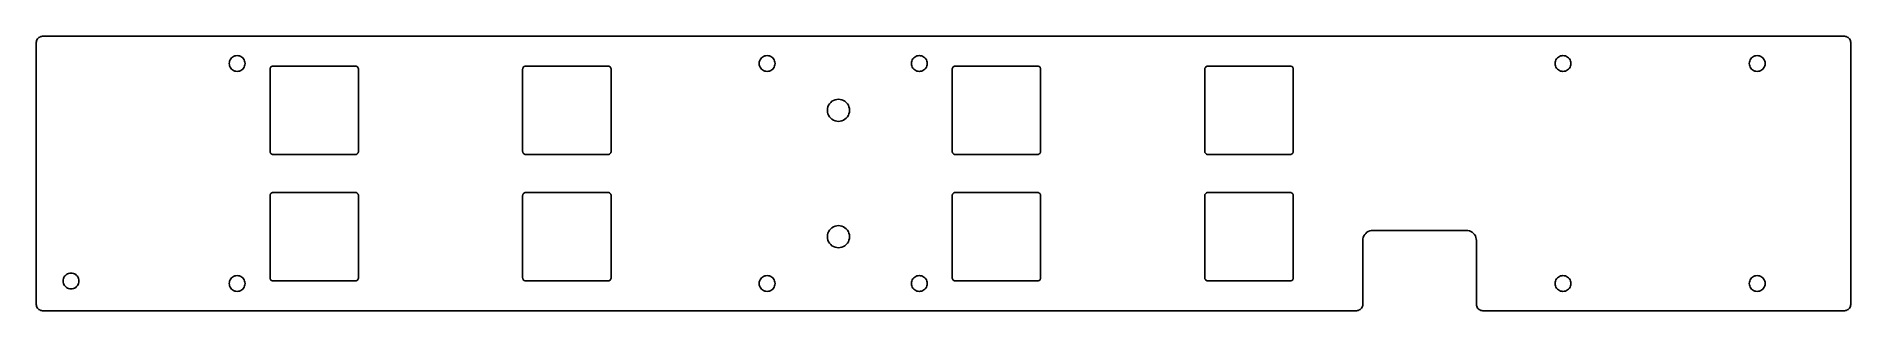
# Model space of a CAD drawing. Header units: metres. Extents: x 0 to 287, y 1 to 44.
import ezdxf

# ---------------------------------------------------------------- set-up
doc = ezdxf.new("R2010")
doc.units = ezdxf.units.M

msp = doc.modelspace()

# ---------------------------------------------------------------- linework, layer by layer
for p, q in [((0.01231, 43.3564), (0, 43.2)), ((0, 43.2), (0, 1.79999)), ((0.04895, 43.509), (0.01231, 43.3564)), ((0.10899, 43.654), (0.04895, 43.509)), ((0.19098, 43.7878), (0.10899, 43.654)), ((0.29289, 43.9071), (0.19098, 43.7878)), ((0.41222, 44.009), (0.29289, 43.9071)), ((0.546, 44.091), (0.41222, 44.009)), ((0.69098, 44.151), (0.546, 44.091)), ((0.84357, 44.1877), (0.69098, 44.151)), ((1, 44.2), (0.84357, 44.1877)), ((286.25, 44.2), (1, 44.2)), ((286.406, 44.1877), (286.25, 44.2)), ((286.559, 44.151), (286.406, 44.1877)), ((286.704, 44.091), (286.559, 44.151)), ((286.838, 44.009), (286.704, 44.091)), ((286.957, 43.9071), (286.838, 44.009)), ((287.059, 43.7878), (286.957, 43.9071)), ((287.141, 43.654), (287.059, 43.7878)), ((287.201, 43.509), (287.141, 43.654)), ((287.238, 43.3564), (287.201, 43.509)), ((287.25, 43.2), (287.238, 43.3564)), ((287.25, 1.79999), (287.25, 43.2)), ((30.5654, 40.0955), (30.6112, 40.2863)), ((30.6112, 40.2863), (30.6862, 40.4675)), ((30.6862, 40.4675), (30.7887, 40.6347)), ((30.7887, 40.6347), (30.9161, 40.7839)), ((30.9161, 40.7839), (31.0653, 40.9113)), ((31.0653, 40.9113), (31.2325, 41.0137)), ((31.2325, 41.0137), (31.4137, 41.0888)), ((31.4137, 41.0888), (31.6044, 41.1346)), ((31.6044, 41.1346), (31.8, 41.15)), ((31.8, 41.15), (31.9955, 41.1346)), ((31.9955, 41.1346), (32.1863, 41.0888)), ((32.1863, 41.0888), (32.3675, 41.0137)), ((32.3675, 41.0137), (32.5347, 40.9113)), ((32.5347, 40.9113), (32.6839, 40.7839)), ((32.6839, 40.7839), (32.8113, 40.6347)), ((32.8113, 40.6347), (32.9138, 40.4675)), ((32.9138, 40.4675), (32.9888, 40.2863)), ((32.9888, 40.2863), (33.0346, 40.0955)), ((114.465, 40.0955), (114.511, 40.2863)), ((114.511, 40.2863), (114.586, 40.4675)), ((114.586, 40.4675), (114.689, 40.6347)), ((114.689, 40.6347), (114.816, 40.7839)), ((114.816, 40.7839), (114.965, 40.9113)), ((114.965, 40.9113), (115.133, 41.0137)), ((115.133, 41.0137), (115.314, 41.0888)), ((115.314, 41.0888), (115.504, 41.1346)), ((115.504, 41.1346), (115.7, 41.15)), ((115.7, 41.15), (115.896, 41.1346)), ((115.896, 41.1346), (116.086, 41.0888)), ((116.086, 41.0888), (116.267, 41.0137)), ((116.267, 41.0137), (116.435, 40.9113)), ((116.435, 40.9113), (116.584, 40.7839)), ((116.584, 40.7839), (116.711, 40.6347)), ((116.711, 40.6347), (116.814, 40.4675)), ((116.814, 40.4675), (116.889, 40.2863)), ((116.889, 40.2863), (116.935, 40.0955)), ((138.565, 40.0955), (138.611, 40.2863)), ((138.611, 40.2863), (138.686, 40.4675)), ((138.686, 40.4675), (138.789, 40.6347)), ((138.789, 40.6347), (138.916, 40.7839)), ((138.916, 40.7839), (139.065, 40.9113)), ((139.065, 40.9113), (139.232, 41.0137)), ((139.232, 41.0137), (139.414, 41.0888)), ((139.414, 41.0888), (139.604, 41.1346)), ((139.604, 41.1346), (139.8, 41.15)), ((139.8, 41.15), (139.996, 41.1346)), ((139.996, 41.1346), (140.186, 41.0888)), ((140.186, 41.0888), (140.367, 41.0137)), ((140.367, 41.0137), (140.535, 40.9113)), ((140.535, 40.9113), (140.684, 40.7839)), ((140.684, 40.7839), (140.811, 40.6347)), ((140.811, 40.6347), (140.914, 40.4675)), ((140.914, 40.4675), (140.989, 40.2863)), ((140.989, 40.2863), (141.035, 40.0955)), ((240.465, 40.0955), (240.511, 40.2863)), ((240.511, 40.2863), (240.586, 40.4675)), ((240.586, 40.4675), (240.689, 40.6347)), ((240.689, 40.6347), (240.816, 40.7839)), ((240.816, 40.7839), (240.965, 40.9113)), ((240.965, 40.9113), (241.133, 41.0137)), ((241.133, 41.0137), (241.314, 41.0888)), ((241.314, 41.0888), (241.504, 41.1346)), ((241.504, 41.1346), (241.7, 41.15)), ((241.7, 41.15), (241.896, 41.1346)), ((241.896, 41.1346), (242.086, 41.0888)), ((242.086, 41.0888), (242.267, 41.0137)), ((242.267, 41.0137), (242.435, 40.9113)), ((242.435, 40.9113), (242.584, 40.7839)), ((242.584, 40.7839), (242.711, 40.6347)), ((242.711, 40.6347), (242.814, 40.4675)), ((242.814, 40.4675), (242.889, 40.2863)), ((242.889, 40.2863), (242.935, 40.0955)), ((271.215, 40.0955), (271.261, 40.2863)), ((271.261, 40.2863), (271.336, 40.4675)), ((271.336, 40.4675), (271.439, 40.6347)), ((271.439, 40.6347), (271.566, 40.7839)), ((271.566, 40.7839), (271.715, 40.9113)), ((271.715, 40.9113), (271.883, 41.0137)), ((271.883, 41.0137), (272.064, 41.0888)), ((272.064, 41.0888), (272.254, 41.1346)), ((272.254, 41.1346), (272.45, 41.15)), ((272.45, 41.15), (272.646, 41.1346)), ((272.646, 41.1346), (272.836, 41.0888)), ((272.836, 41.0888), (273.017, 41.0137)), ((273.017, 41.0137), (273.185, 40.9113)), ((273.185, 40.9113), (273.334, 40.7839)), ((273.334, 40.7839), (273.461, 40.6347)), ((273.461, 40.6347), (273.564, 40.4675)), ((273.564, 40.4675), (273.639, 40.2863)), ((273.639, 40.2863), (273.685, 40.0955)), ((30.55, 39.9), (30.5654, 40.0955)), ((30.5654, 39.7045), (30.55, 39.9)), ((30.6112, 39.5137), (30.5654, 39.7045)), ((30.6862, 39.3325), (30.6112, 39.5137)), ((30.7887, 39.1653), (30.6862, 39.3325)), ((30.9161, 39.0161), (30.7887, 39.1653)), ((31.0653, 38.8887), (30.9161, 39.0161)), ((31.2325, 38.7862), (31.0653, 38.8887)), ((31.4137, 38.7112), (31.2325, 38.7862)), ((31.6044, 38.6654), (31.4137, 38.7112)), ((31.8, 38.65), (31.6044, 38.6654)), ((31.9955, 38.6654), (31.8, 38.65)), ((32.1863, 38.7112), (31.9955, 38.6654)), ((32.3675, 38.7862), (32.1863, 38.7112)), ((32.5347, 38.8887), (32.3675, 38.7862)), ((32.6839, 39.0161), (32.5347, 38.8887)), ((32.8113, 39.1653), (32.6839, 39.0161)), ((32.9138, 39.3325), (32.8113, 39.1653)), ((32.9888, 39.5137), (32.9138, 39.3325)), ((33.0346, 39.7045), (32.9888, 39.5137)), ((33.0346, 40.0955), (33.05, 39.9)), ((33.05, 39.9), (33.0346, 39.7045)), ((37, 39), (37.0061, 39.0782)), ((37, 26), (37, 39)), ((37.0061, 39.0782), (37.0245, 39.1545)), ((37.0245, 39.1545), (37.0545, 39.227)), ((37.0545, 39.227), (37.0955, 39.2939)), ((37.0955, 39.2939), (37.1465, 39.3535)), ((37.1465, 39.3535), (37.2061, 39.4045)), ((37.2061, 39.4045), (37.273, 39.4455)), ((37.273, 39.4455), (37.3455, 39.4755)), ((37.3455, 39.4755), (37.4218, 39.4939)), ((37.4218, 39.4939), (37.5, 39.5)), ((37.5, 39.5), (50.5, 39.5)), ((50.5, 39.5), (50.5782, 39.4939)), ((50.5782, 39.4939), (50.6545, 39.4755)), ((50.6545, 39.4755), (50.727, 39.4455)), ((50.727, 39.4455), (50.7939, 39.4045)), ((50.7939, 39.4045), (50.8535, 39.3535)), ((50.8535, 39.3535), (50.9045, 39.2939)), ((50.9045, 39.2939), (50.9455, 39.227)), ((50.9455, 39.227), (50.9755, 39.1545)), ((50.9755, 39.1545), (50.9939, 39.0782)), ((50.9939, 39.0782), (51, 39)), ((51, 39), (51, 26)), ((77, 39), (77.0061, 39.0782)), ((77, 26), (77, 39)), ((77.0061, 39.0782), (77.0245, 39.1545)), ((77.0245, 39.1545), (77.0545, 39.227)), ((77.0545, 39.227), (77.0955, 39.2939)), ((77.0955, 39.2939), (77.1465, 39.3535)), ((77.1465, 39.3535), (77.2061, 39.4045)), ((77.2061, 39.4045), (77.273, 39.4455)), ((77.273, 39.4455), (77.3455, 39.4755)), ((77.3455, 39.4755), (77.4218, 39.4939)), ((77.4218, 39.4939), (77.5, 39.5)), ((77.5, 39.5), (90.5, 39.5)), ((90.5, 39.5), (90.5782, 39.4939)), ((90.5782, 39.4939), (90.6545, 39.4755)), ((90.6545, 39.4755), (90.727, 39.4455)), ((90.727, 39.4455), (90.7939, 39.4045)), ((90.7939, 39.4045), (90.8535, 39.3535)), ((90.8535, 39.3535), (90.9045, 39.2939)), ((90.9045, 39.2939), (90.9455, 39.227)), ((90.9455, 39.227), (90.9755, 39.1545)), ((90.9755, 39.1545), (90.9939, 39.0782)), ((90.9939, 39.0782), (91, 39)), ((91, 39), (91, 26)), ((114.45, 39.9), (114.465, 40.0955)), ((114.465, 39.7045), (114.45, 39.9)), ((114.511, 39.5137), (114.465, 39.7045)), ((114.586, 39.3325), (114.511, 39.5137)), ((114.689, 39.1653), (114.586, 39.3325)), ((114.816, 39.0161), (114.689, 39.1653)), ((114.965, 38.8887), (114.816, 39.0161)), ((115.133, 38.7862), (114.965, 38.8887)), ((115.314, 38.7112), (115.133, 38.7862)), ((115.504, 38.6654), (115.314, 38.7112)), ((115.7, 38.65), (115.504, 38.6654)), ((115.896, 38.6654), (115.7, 38.65)), ((116.086, 38.7112), (115.896, 38.6654)), ((116.267, 38.7862), (116.086, 38.7112)), ((116.435, 38.8887), (116.267, 38.7862)), ((116.584, 39.0161), (116.435, 38.8887)), ((116.711, 39.1653), (116.584, 39.0161)), ((116.814, 39.3325), (116.711, 39.1653)), ((116.889, 39.5137), (116.814, 39.3325)), ((116.935, 39.7045), (116.889, 39.5137)), ((116.935, 40.0955), (116.95, 39.9)), ((116.95, 39.9), (116.935, 39.7045)), ((138.55, 39.9), (138.565, 40.0955)), ((138.565, 39.7045), (138.55, 39.9)), ((138.611, 39.5137), (138.565, 39.7045)), ((138.686, 39.3325), (138.611, 39.5137)), ((138.789, 39.1653), (138.686, 39.3325)), ((138.916, 39.0161), (138.789, 39.1653)), ((139.065, 38.8887), (138.916, 39.0161)), ((139.232, 38.7862), (139.065, 38.8887)), ((139.414, 38.7112), (139.232, 38.7862)), ((139.604, 38.6654), (139.414, 38.7112)), ((139.8, 38.65), (139.604, 38.6654)), ((139.996, 38.6654), (139.8, 38.65)), ((140.186, 38.7112), (139.996, 38.6654)), ((140.367, 38.7862), (140.186, 38.7112)), ((140.535, 38.8887), (140.367, 38.7862)), ((140.684, 39.0161), (140.535, 38.8887)), ((140.811, 39.1653), (140.684, 39.0161)), ((140.914, 39.3325), (140.811, 39.1653)), ((140.989, 39.5137), (140.914, 39.3325)), ((141.035, 39.7045), (140.989, 39.5137)), ((141.035, 40.0955), (141.05, 39.9)), ((141.05, 39.9), (141.035, 39.7045)), ((145, 39), (145.006, 39.0782)), ((145, 26), (145, 39)), ((145.006, 39.0782), (145.024, 39.1545)), ((145.024, 39.1545), (145.054, 39.227)), ((145.054, 39.227), (145.095, 39.2939)), ((145.095, 39.2939), (145.146, 39.3535)), ((145.146, 39.3535), (145.206, 39.4045)), ((145.206, 39.4045), (145.273, 39.4455)), ((145.273, 39.4455), (145.345, 39.4755)), ((145.345, 39.4755), (145.422, 39.4939)), ((145.422, 39.4939), (145.5, 39.5)), ((145.5, 39.5), (158.5, 39.5)), ((158.5, 39.5), (158.578, 39.4939)), ((158.578, 39.4939), (158.655, 39.4755)), ((158.655, 39.4755), (158.727, 39.4455)), ((158.727, 39.4455), (158.794, 39.4045)), ((158.794, 39.4045), (158.854, 39.3535)), ((158.854, 39.3535), (158.905, 39.2939)), ((158.905, 39.2939), (158.946, 39.227)), ((158.946, 39.227), (158.976, 39.1545)), ((158.976, 39.1545), (158.994, 39.0782)), ((158.994, 39.0782), (159, 39)), ((159, 39), (159, 26)), ((185, 39), (185.006, 39.0782)), ((185, 26), (185, 39)), ((185.006, 39.0782), (185.024, 39.1545)), ((185.024, 39.1545), (185.054, 39.227)), ((185.054, 39.227), (185.095, 39.2939)), ((185.095, 39.2939), (185.146, 39.3535)), ((185.146, 39.3535), (185.206, 39.4045)), ((185.206, 39.4045), (185.273, 39.4455)), ((185.273, 39.4455), (185.345, 39.4755)), ((185.345, 39.4755), (185.422, 39.4939)), ((185.422, 39.4939), (185.5, 39.5)), ((185.5, 39.5), (198.5, 39.5)), ((198.5, 39.5), (198.578, 39.4939)), ((198.578, 39.4939), (198.655, 39.4755)), ((198.655, 39.4755), (198.727, 39.4455)), ((198.727, 39.4455), (198.794, 39.4045)), ((198.794, 39.4045), (198.854, 39.3535)), ((198.854, 39.3535), (198.905, 39.2939)), ((198.905, 39.2939), (198.946, 39.227)), ((198.946, 39.227), (198.976, 39.1545)), ((198.976, 39.1545), (198.994, 39.0782)), ((198.994, 39.0782), (199, 39)), ((199, 39), (199, 26)), ((240.45, 39.9), (240.465, 40.0955)), ((240.465, 39.7045), (240.45, 39.9)), ((240.511, 39.5137), (240.465, 39.7045)), ((240.586, 39.3325), (240.511, 39.5137)), ((240.689, 39.1653), (240.586, 39.3325)), ((240.816, 39.0161), (240.689, 39.1653)), ((240.965, 38.8887), (240.816, 39.0161)), ((241.133, 38.7862), (240.965, 38.8887)), ((241.314, 38.7112), (241.133, 38.7862)), ((241.504, 38.6654), (241.314, 38.7112)), ((241.7, 38.65), (241.504, 38.6654)), ((241.896, 38.6654), (241.7, 38.65)), ((242.086, 38.7112), (241.896, 38.6654)), ((242.267, 38.7862), (242.086, 38.7112)), ((242.435, 38.8887), (242.267, 38.7862)), ((242.584, 39.0161), (242.435, 38.8887)), ((242.711, 39.1653), (242.584, 39.0161)), ((242.814, 39.3325), (242.711, 39.1653)), ((242.889, 39.5137), (242.814, 39.3325)), ((242.935, 39.7045), (242.889, 39.5137)), ((242.935, 40.0955), (242.95, 39.9)), ((242.95, 39.9), (242.935, 39.7045)), ((271.2, 39.9), (271.215, 40.0955)), ((271.215, 39.7045), (271.2, 39.9)), ((271.261, 39.5137), (271.215, 39.7045)), ((271.336, 39.3325), (271.261, 39.5137)), ((271.439, 39.1653), (271.336, 39.3325)), ((271.566, 39.0161), (271.439, 39.1653)), ((271.715, 38.8887), (271.566, 39.0161)), ((271.883, 38.7862), (271.715, 38.8887)), ((272.064, 38.7112), (271.883, 38.7862)), ((272.254, 38.6654), (272.064, 38.7112)), ((272.45, 38.65), (272.254, 38.6654)), ((272.646, 38.6654), (272.45, 38.65)), ((272.836, 38.7112), (272.646, 38.6654)), ((273.017, 38.7862), (272.836, 38.7112)), ((273.185, 38.8887), (273.017, 38.7862)), ((273.334, 39.0161), (273.185, 38.8887)), ((273.461, 39.1653), (273.334, 39.0161)), ((273.564, 39.3325), (273.461, 39.1653)), ((273.639, 39.5137), (273.564, 39.3325)), ((273.685, 39.7045), (273.639, 39.5137)), ((273.685, 40.0955), (273.7, 39.9)), ((273.7, 39.9), (273.685, 39.7045)), ((125.25, 32.5), (125.272, 32.7738)), ((125.272, 32.2262), (125.25, 32.5)), ((125.272, 32.7738), (125.336, 33.0408)), ((125.336, 31.9592), (125.272, 32.2262)), ((125.336, 33.0408), (125.441, 33.2945)), ((125.441, 31.7055), (125.336, 31.9592)), ((125.441, 33.2945), (125.584, 33.5286)), ((125.584, 31.4714), (125.441, 31.7055)), ((125.584, 33.5286), (125.763, 33.7374)), ((125.763, 33.7374), (125.971, 33.9158)), ((125.971, 33.9158), (126.206, 34.0592)), ((126.206, 34.0592), (126.459, 34.1643)), ((126.459, 34.1643), (126.726, 34.2285)), ((126.726, 34.2285), (127, 34.25)), ((127, 34.25), (127.274, 34.2285)), ((127.274, 34.2285), (127.541, 34.1643)), ((127.541, 34.1643), (127.794, 34.0592)), ((127.794, 34.0592), (128.029, 33.9158)), ((128.029, 33.9158), (128.237, 33.7374)), ((128.237, 33.7374), (128.416, 33.5286)), ((128.416, 33.5286), (128.559, 33.2945)), ((128.559, 31.7055), (128.416, 31.4714)), ((128.559, 33.2945), (128.664, 33.0408)), ((128.664, 31.9592), (128.559, 31.7055)), ((128.664, 33.0408), (128.728, 32.7738)), ((128.728, 32.2262), (128.664, 31.9592)), ((128.728, 32.7738), (128.75, 32.5)), ((128.75, 32.5), (128.728, 32.2262)), ((125.763, 31.2626), (125.584, 31.4714)), ((125.971, 31.0842), (125.763, 31.2626)), ((126.206, 30.9407), (125.971, 31.0842)), ((126.459, 30.8356), (126.206, 30.9407)), ((126.726, 30.7715), (126.459, 30.8356)), ((127, 30.75), (126.726, 30.7715)), ((127.274, 30.7715), (127, 30.75)), ((127.541, 30.8356), (127.274, 30.7715)), ((127.794, 30.9407), (127.541, 30.8356)), ((128.029, 31.0842), (127.794, 30.9407)), ((128.237, 31.2626), (128.029, 31.0842)), ((128.416, 31.4714), (128.237, 31.2626)), ((37.0061, 25.9218), (37, 26)), ((37.0245, 25.8455), (37.0061, 25.9218)), ((50.9939, 25.9218), (50.9755, 25.8455)), ((51, 26), (50.9939, 25.9218)), ((77.0061, 25.9218), (77, 26)), ((77.0245, 25.8455), (77.0061, 25.9218)), ((90.9939, 25.9218), (90.9755, 25.8455)), ((91, 26), (90.9939, 25.9218)), ((145.006, 25.9218), (145, 26)), ((145.024, 25.8455), (145.006, 25.9218)), ((158.994, 25.9218), (158.976, 25.8455)), ((159, 26), (158.994, 25.9218)), ((185.006, 25.9218), (185, 26)), ((185.024, 25.8455), (185.006, 25.9218)), ((198.994, 25.9218), (198.976, 25.8455)), ((199, 26), (198.994, 25.9218)), ((37.0545, 25.773), (37.0245, 25.8455)), ((37.0955, 25.7061), (37.0545, 25.773)), ((37.1465, 25.6465), (37.0955, 25.7061)), ((37.2061, 25.5955), (37.1465, 25.6465)), ((37.273, 25.5545), (37.2061, 25.5955)), ((37.3455, 25.5245), (37.273, 25.5545)), ((37.4218, 25.5061), (37.3455, 25.5245)), ((37.5, 25.5), (37.4218, 25.5061)), ((50.5, 25.5), (37.5, 25.5)), ((50.5782, 25.5061), (50.5, 25.5)), ((50.6545, 25.5245), (50.5782, 25.5061)), ((50.727, 25.5545), (50.6545, 25.5245)), ((50.7939, 25.5955), (50.727, 25.5545)), ((50.8535, 25.6465), (50.7939, 25.5955)), ((50.9045, 25.7061), (50.8535, 25.6465)), ((50.9455, 25.773), (50.9045, 25.7061)), ((50.9755, 25.8455), (50.9455, 25.773)), ((77.0545, 25.773), (77.0245, 25.8455)), ((77.0955, 25.7061), (77.0545, 25.773)), ((77.1465, 25.6465), (77.0955, 25.7061)), ((77.2061, 25.5955), (77.1465, 25.6465)), ((77.273, 25.5545), (77.2061, 25.5955)), ((77.3455, 25.5245), (77.273, 25.5545)), ((77.4218, 25.5061), (77.3455, 25.5245)), ((77.5, 25.5), (77.4218, 25.5061)), ((90.5, 25.5), (77.5, 25.5)), ((90.5782, 25.5061), (90.5, 25.5)), ((90.6545, 25.5245), (90.5782, 25.5061)), ((90.727, 25.5545), (90.6545, 25.5245)), ((90.7939, 25.5955), (90.727, 25.5545)), ((90.8535, 25.6465), (90.7939, 25.5955)), ((90.9045, 25.7061), (90.8535, 25.6465)), ((90.9455, 25.773), (90.9045, 25.7061)), ((90.9755, 25.8455), (90.9455, 25.773)), ((145.054, 25.773), (145.024, 25.8455)), ((145.095, 25.7061), (145.054, 25.773)), ((145.146, 25.6465), (145.095, 25.7061)), ((145.206, 25.5955), (145.146, 25.6465)), ((145.273, 25.5545), (145.206, 25.5955)), ((145.345, 25.5245), (145.273, 25.5545)), ((145.422, 25.5061), (145.345, 25.5245)), ((145.5, 25.5), (145.422, 25.5061)), ((158.5, 25.5), (145.5, 25.5)), ((158.578, 25.5061), (158.5, 25.5)), ((158.655, 25.5245), (158.578, 25.5061)), ((158.727, 25.5545), (158.655, 25.5245)), ((158.794, 25.5955), (158.727, 25.5545)), ((158.854, 25.6465), (158.794, 25.5955)), ((158.905, 25.7061), (158.854, 25.6465)), ((158.946, 25.773), (158.905, 25.7061)), ((158.976, 25.8455), (158.946, 25.773)), ((185.054, 25.773), (185.024, 25.8455)), ((185.095, 25.7061), (185.054, 25.773)), ((185.146, 25.6465), (185.095, 25.7061)), ((185.206, 25.5955), (185.146, 25.6465)), ((185.273, 25.5545), (185.206, 25.5955)), ((185.345, 25.5245), (185.273, 25.5545)), ((185.422, 25.5061), (185.345, 25.5245)), ((185.5, 25.5), (185.422, 25.5061)), ((198.5, 25.5), (185.5, 25.5)), ((198.578, 25.5061), (198.5, 25.5)), ((198.655, 25.5245), (198.578, 25.5061)), ((198.727, 25.5545), (198.655, 25.5245)), ((198.794, 25.5955), (198.727, 25.5545)), ((198.854, 25.6465), (198.794, 25.5955)), ((198.905, 25.7061), (198.854, 25.6465)), ((198.946, 25.773), (198.905, 25.7061)), ((198.976, 25.8455), (198.946, 25.773)), ((37, 19), (37.0061, 19.0782)), ((37, 6), (37, 19)), ((37.0061, 19.0782), (37.0245, 19.1545)), ((37.0245, 19.1545), (37.0545, 19.227)), ((37.0545, 19.227), (37.0955, 19.2939)), ((37.0955, 19.2939), (37.1465, 19.3535)), ((37.1465, 19.3535), (37.2061, 19.4045)), ((37.2061, 19.4045), (37.273, 19.4455)), ((37.273, 19.4455), (37.3455, 19.4755)), ((37.3455, 19.4755), (37.4218, 19.4939)), ((37.4218, 19.4939), (37.5, 19.5)), ((37.5, 19.5), (50.5, 19.5)), ((50.5, 19.5), (50.5782, 19.4939)), ((50.5782, 19.4939), (50.6545, 19.4755)), ((50.6545, 19.4755), (50.727, 19.4455)), ((50.727, 19.4455), (50.7939, 19.4045)), ((50.7939, 19.4045), (50.8535, 19.3535)), ((50.8535, 19.3535), (50.9045, 19.2939)), ((50.9045, 19.2939), (50.9455, 19.227)), ((50.9455, 19.227), (50.9755, 19.1545)), ((50.9755, 19.1545), (50.9939, 19.0782)), ((50.9939, 19.0782), (51, 19)), ((51, 19), (51, 6)), ((77, 19), (77.0061, 19.0782)), ((77, 6), (77, 19)), ((77.0061, 19.0782), (77.0245, 19.1545)), ((77.0245, 19.1545), (77.0545, 19.227)), ((77.0545, 19.227), (77.0955, 19.2939)), ((77.0955, 19.2939), (77.1465, 19.3535)), ((77.1465, 19.3535), (77.2061, 19.4045)), ((77.2061, 19.4045), (77.273, 19.4455)), ((77.273, 19.4455), (77.3455, 19.4755)), ((77.3455, 19.4755), (77.4218, 19.4939)), ((77.4218, 19.4939), (77.5, 19.5)), ((77.5, 19.5), (90.5, 19.5)), ((90.5, 19.5), (90.5782, 19.4939)), ((90.5782, 19.4939), (90.6545, 19.4755)), ((90.6545, 19.4755), (90.727, 19.4455)), ((90.727, 19.4455), (90.7939, 19.4045)), ((90.7939, 19.4045), (90.8535, 19.3535)), ((90.8535, 19.3535), (90.9045, 19.2939)), ((90.9045, 19.2939), (90.9455, 19.227)), ((90.9455, 19.227), (90.9755, 19.1545)), ((90.9755, 19.1545), (90.9939, 19.0782)), ((90.9939, 19.0782), (91, 19)), ((91, 19), (91, 6)), ((145, 19), (145.006, 19.0782)), ((145, 6), (145, 19)), ((145.006, 19.0782), (145.024, 19.1545)), ((145.024, 19.1545), (145.054, 19.227)), ((145.054, 19.227), (145.095, 19.2939)), ((145.095, 19.2939), (145.146, 19.3535)), ((145.146, 19.3535), (145.206, 19.4045)), ((145.206, 19.4045), (145.273, 19.4455)), ((145.273, 19.4455), (145.345, 19.4755)), ((145.345, 19.4755), (145.422, 19.4939)), ((145.422, 19.4939), (145.5, 19.5)), ((145.5, 19.5), (158.5, 19.5)), ((158.5, 19.5), (158.578, 19.4939)), ((158.578, 19.4939), (158.655, 19.4755)), ((158.655, 19.4755), (158.727, 19.4455)), ((158.727, 19.4455), (158.794, 19.4045)), ((158.794, 19.4045), (158.854, 19.3535)), ((158.854, 19.3535), (158.905, 19.2939)), ((158.905, 19.2939), (158.946, 19.227)), ((158.946, 19.227), (158.976, 19.1545)), ((158.976, 19.1545), (158.994, 19.0782)), ((158.994, 19.0782), (159, 19)), ((159, 19), (159, 6)), ((185, 19), (185.006, 19.0782)), ((185, 6), (185, 19)), ((185.006, 19.0782), (185.024, 19.1545)), ((185.024, 19.1545), (185.054, 19.227)), ((185.054, 19.227), (185.095, 19.2939)), ((185.095, 19.2939), (185.146, 19.3535)), ((185.146, 19.3535), (185.206, 19.4045)), ((185.206, 19.4045), (185.273, 19.4455)), ((185.273, 19.4455), (185.345, 19.4755)), ((185.345, 19.4755), (185.422, 19.4939)), ((185.422, 19.4939), (185.5, 19.5)), ((185.5, 19.5), (198.5, 19.5)), ((198.5, 19.5), (198.578, 19.4939)), ((198.578, 19.4939), (198.655, 19.4755)), ((198.655, 19.4755), (198.727, 19.4455)), ((198.727, 19.4455), (198.794, 19.4045)), ((198.794, 19.4045), (198.854, 19.3535)), ((198.854, 19.3535), (198.905, 19.2939)), ((198.905, 19.2939), (198.946, 19.227)), ((198.946, 19.227), (198.976, 19.1545)), ((198.976, 19.1545), (198.994, 19.0782)), ((198.994, 19.0782), (199, 19)), ((199, 19), (199, 6)), ((125.25, 12.5), (125.272, 12.7738)), ((125.272, 12.2262), (125.25, 12.5)), ((125.272, 12.7738), (125.336, 13.0408)), ((125.336, 11.9592), (125.272, 12.2262)), ((125.336, 13.0408), (125.441, 13.2945)), ((125.441, 11.7055), (125.336, 11.9592)), ((125.441, 13.2945), (125.584, 13.5286)), ((125.584, 11.4714), (125.441, 11.7055)), ((125.584, 13.5286), (125.763, 13.7374)), ((125.763, 13.7374), (125.971, 13.9158)), ((125.971, 13.9158), (126.206, 14.0592)), ((126.206, 14.0592), (126.459, 14.1643)), ((126.459, 14.1643), (126.726, 14.2285)), ((126.726, 14.2285), (127, 14.25)), ((127, 14.25), (127.274, 14.2285)), ((127.274, 14.2285), (127.541, 14.1643)), ((127.541, 14.1643), (127.794, 14.0592)), ((127.794, 14.0592), (128.029, 13.9158)), ((128.029, 13.9158), (128.237, 13.7374)), ((128.237, 13.7374), (128.416, 13.5286)), ((128.416, 13.5286), (128.559, 13.2945)), ((128.559, 11.7055), (128.416, 11.4714)), ((128.559, 13.2945), (128.664, 13.0408)), ((128.664, 11.9592), (128.559, 11.7055)), ((128.664, 13.0408), (128.728, 12.7738)), ((128.728, 12.2262), (128.664, 11.9592)), ((128.728, 12.7738), (128.75, 12.5)), ((128.75, 12.5), (128.728, 12.2262)), ((210, 11.9), (210.02, 12.1503)), ((210, 1.79999), (210, 11.9)), ((210.02, 12.1503), (210.078, 12.3945)), ((210.078, 12.3945), (210.174, 12.6264)), ((210.174, 12.6264), (210.306, 12.8405)), ((210.306, 12.8405), (210.469, 13.0314)), ((210.469, 13.0314), (210.66, 13.1944)), ((210.66, 13.1944), (210.874, 13.3256)), ((210.874, 13.3256), (211.106, 13.4217)), ((211.106, 13.4217), (211.35, 13.4803)), ((211.35, 13.4803), (211.6, 13.5)), ((211.6, 13.5), (226.4, 13.5)), ((226.4, 13.5), (226.65, 13.4803)), ((226.65, 13.4803), (226.894, 13.4217)), ((226.894, 13.4217), (227.126, 13.3256)), ((227.126, 13.3256), (227.34, 13.1944)), ((227.34, 13.1944), (227.531, 13.0314)), ((227.531, 13.0314), (227.694, 12.8405)), ((227.694, 12.8405), (227.826, 12.6264)), ((227.826, 12.6264), (227.922, 12.3945)), ((227.922, 12.3945), (227.98, 12.1503)), ((227.98, 12.1503), (228, 11.9)), ((228, 11.9), (228, 1.79999)), ((125.763, 11.2626), (125.584, 11.4714)), ((125.971, 11.0842), (125.763, 11.2626)), ((126.206, 10.9407), (125.971, 11.0842)), ((126.459, 10.8356), (126.206, 10.9407)), ((126.726, 10.7715), (126.459, 10.8356)), ((127, 10.75), (126.726, 10.7715)), ((127.274, 10.7715), (127, 10.75)), ((127.541, 10.8356), (127.274, 10.7715)), ((127.794, 10.9407), (127.541, 10.8356)), ((128.029, 11.0842), (127.794, 10.9407)), ((128.237, 11.2626), (128.029, 11.0842)), ((128.416, 11.4714), (128.237, 11.2626)), ((4.26538, 5.69554), (4.31117, 5.88626)), ((4.31117, 5.88626), (4.38623, 6.06747)), ((4.38623, 6.06747), (4.48872, 6.23473)), ((4.48872, 6.23473), (4.6161, 6.38388)), ((4.6161, 6.38388), (4.76526, 6.51126)), ((4.76526, 6.51126), (4.93251, 6.61375)), ((4.93251, 6.61375), (5.11372, 6.68881)), ((5.11372, 6.68881), (5.30444, 6.7346)), ((5.30444, 6.7346), (5.5, 6.75)), ((5.5, 6.75), (5.69554, 6.7346)), ((5.69554, 6.7346), (5.88626, 6.68881)), ((5.88626, 6.68881), (6.06747, 6.61375)), ((6.06747, 6.61375), (6.23473, 6.51126)), ((6.23473, 6.51126), (6.38388, 6.38388)), ((6.38388, 6.38388), (6.51126, 6.23473)), ((6.51126, 6.23473), (6.61375, 6.06747)), ((6.61375, 6.06747), (6.68881, 5.88626)), ((6.68881, 5.88626), (6.7346, 5.69554)), ((30.6862, 5.66748), (30.7887, 5.83472)), ((30.7887, 5.83472), (30.9161, 5.98387)), ((30.9161, 5.98387), (31.0653, 6.11127)), ((31.0653, 6.11127), (31.2325, 6.21375)), ((31.2325, 6.21375), (31.4137, 6.28882)), ((31.4137, 6.28882), (31.6044, 6.33461)), ((31.6044, 6.33461), (31.8, 6.34999)), ((31.8, 6.34999), (31.9955, 6.33461)), ((31.9955, 6.33461), (32.1863, 6.28882)), ((32.1863, 6.28882), (32.3675, 6.21375)), ((32.3675, 6.21375), (32.5347, 6.11127)), ((32.5347, 6.11127), (32.6839, 5.98387)), ((32.6839, 5.98387), (32.8113, 5.83472)), ((32.8113, 5.83472), (32.9138, 5.66748)), ((37.0061, 5.92178), (37, 6)), ((37.0245, 5.84549), (37.0061, 5.92178)), ((37.0545, 5.77301), (37.0245, 5.84549)), ((37.0955, 5.7061), (37.0545, 5.77301)), ((50.9455, 5.77301), (50.9045, 5.7061)), ((50.9755, 5.84549), (50.9455, 5.77301)), ((50.9939, 5.92178), (50.9755, 5.84549)), ((51, 6), (50.9939, 5.92178)), ((77.0061, 5.92178), (77, 6)), ((77.0245, 5.84549), (77.0061, 5.92178)), ((77.0545, 5.77301), (77.0245, 5.84549)), ((77.0955, 5.7061), (77.0545, 5.77301)), ((90.9455, 5.77301), (90.9045, 5.7061)), ((90.9755, 5.84549), (90.9455, 5.77301)), ((90.9939, 5.92178), (90.9755, 5.84549)), ((91, 6), (90.9939, 5.92178)), ((114.586, 5.66748), (114.689, 5.83472)), ((114.689, 5.83472), (114.816, 5.98387)), ((114.816, 5.98387), (114.965, 6.11127)), ((114.965, 6.11127), (115.133, 6.21375)), ((115.133, 6.21375), (115.314, 6.28882)), ((115.314, 6.28882), (115.504, 6.33461)), ((115.504, 6.33461), (115.7, 6.34999)), ((115.7, 6.34999), (115.896, 6.33461)), ((115.896, 6.33461), (116.086, 6.28882)), ((116.086, 6.28882), (116.267, 6.21375)), ((116.267, 6.21375), (116.435, 6.11127)), ((116.435, 6.11127), (116.584, 5.98387)), ((116.584, 5.98387), (116.711, 5.83472)), ((116.711, 5.83472), (116.814, 5.66748)), ((138.686, 5.66748), (138.789, 5.83472)), ((138.789, 5.83472), (138.916, 5.98387)), ((138.916, 5.98387), (139.065, 6.11127)), ((139.065, 6.11127), (139.232, 6.21375)), ((139.232, 6.21375), (139.414, 6.28882)), ((139.414, 6.28882), (139.604, 6.33461)), ((139.604, 6.33461), (139.8, 6.34999)), ((139.8, 6.34999), (139.996, 6.33461)), ((139.996, 6.33461), (140.186, 6.28882)), ((140.186, 6.28882), (140.367, 6.21375)), ((140.367, 6.21375), (140.535, 6.11127)), ((140.535, 6.11127), (140.684, 5.98387)), ((140.684, 5.98387), (140.811, 5.83472)), ((140.811, 5.83472), (140.914, 5.66748)), ((145.006, 5.92178), (145, 6)), ((145.024, 5.84549), (145.006, 5.92178)), ((145.054, 5.77301), (145.024, 5.84549)), ((145.095, 5.7061), (145.054, 5.77301)), ((158.946, 5.77301), (158.905, 5.7061)), ((158.976, 5.84549), (158.946, 5.77301)), ((158.994, 5.92178), (158.976, 5.84549)), ((159, 6), (158.994, 5.92178)), ((185.006, 5.92178), (185, 6)), ((185.024, 5.84549), (185.006, 5.92178)), ((185.054, 5.77301), (185.024, 5.84549)), ((185.095, 5.7061), (185.054, 5.77301)), ((198.946, 5.77301), (198.905, 5.7061)), ((198.976, 5.84549), (198.946, 5.77301)), ((198.994, 5.92178), (198.976, 5.84549)), ((199, 6), (198.994, 5.92178)), ((240.586, 5.66748), (240.689, 5.83472)), ((240.689, 5.83472), (240.816, 5.98387)), ((240.816, 5.98387), (240.965, 6.11127)), ((240.965, 6.11127), (241.133, 6.21375)), ((241.133, 6.21375), (241.314, 6.28882)), ((241.314, 6.28882), (241.504, 6.33461)), ((241.504, 6.33461), (241.7, 6.34999)), ((241.7, 6.34999), (241.896, 6.33461)), ((241.896, 6.33461), (242.086, 6.28882)), ((242.086, 6.28882), (242.267, 6.21375)), ((242.267, 6.21375), (242.435, 6.11127)), ((242.435, 6.11127), (242.584, 5.98387)), ((242.584, 5.98387), (242.711, 5.83472)), ((242.711, 5.83472), (242.814, 5.66748)), ((271.336, 5.66748), (271.439, 5.83472)), ((271.439, 5.83472), (271.566, 5.98387)), ((271.566, 5.98387), (271.715, 6.11127)), ((271.715, 6.11127), (271.883, 6.21375)), ((271.883, 6.21375), (272.064, 6.28882)), ((272.064, 6.28882), (272.254, 6.33461)), ((272.254, 6.33461), (272.45, 6.34999)), ((272.45, 6.34999), (272.646, 6.33461)), ((272.646, 6.33461), (272.836, 6.28882)), ((272.836, 6.28882), (273.017, 6.21375)), ((273.017, 6.21375), (273.185, 6.11127)), ((273.185, 6.11127), (273.334, 5.98387)), ((273.334, 5.98387), (273.461, 5.83472)), ((273.461, 5.83472), (273.564, 5.66748)), ((4.25, 5.5), (4.26538, 5.69554)), ((4.26538, 5.30444), (4.25, 5.5)), ((4.31117, 5.11372), (4.26538, 5.30444)), ((4.38623, 4.93251), (4.31117, 5.11372)), ((4.48872, 4.76526), (4.38623, 4.93251)), ((4.6161, 4.6161), (4.48872, 4.76526)), ((4.76526, 4.48872), (4.6161, 4.6161)), ((4.93251, 4.38623), (4.76526, 4.48872)), ((5.11372, 4.31117), (4.93251, 4.38623)), ((5.30444, 4.26538), (5.11372, 4.31117)), ((5.5, 4.25), (5.30444, 4.26538)), ((5.69554, 4.26538), (5.5, 4.25)), ((5.88626, 4.31117), (5.69554, 4.26538)), ((6.06747, 4.38623), (5.88626, 4.31117)), ((6.23473, 4.48872), (6.06747, 4.38623)), ((6.38388, 4.6161), (6.23473, 4.48872)), ((6.51126, 4.76526), (6.38388, 4.6161)), ((6.61375, 4.93251), (6.51126, 4.76526)), ((6.68881, 5.11372), (6.61375, 4.93251)), ((6.7346, 5.30444), (6.68881, 5.11372)), ((6.7346, 5.69554), (6.75, 5.5)), ((6.75, 5.5), (6.7346, 5.30444)), ((30.55, 5.09999), (30.5654, 5.29553)), ((30.5654, 4.90445), (30.55, 5.09999)), ((30.5654, 5.29553), (30.6112, 5.48627)), ((30.6112, 4.71371), (30.5654, 4.90445)), ((30.6112, 5.48627), (30.6862, 5.66748)), ((30.6862, 4.5325), (30.6112, 4.71371)), ((30.7887, 4.36526), (30.6862, 4.5325)), ((30.9161, 4.21611), (30.7887, 4.36526)), ((31.0653, 4.08871), (30.9161, 4.21611)), ((31.2325, 3.98624), (31.0653, 4.08871)), ((31.4137, 3.91118), (31.2325, 3.98624)), ((31.6044, 3.86539), (31.4137, 3.91118)), ((31.8, 3.84999), (31.6044, 3.86539)), ((31.9955, 3.86539), (31.8, 3.84999)), ((32.1863, 3.91118), (31.9955, 3.86539)), ((32.3675, 3.98624), (32.1863, 3.91118)), ((32.5347, 4.08871), (32.3675, 3.98624)), ((32.6839, 4.21611), (32.5347, 4.08871)), ((32.8113, 4.36526), (32.6839, 4.21611)), ((32.9138, 4.5325), (32.8113, 4.36526)), ((32.9138, 5.66748), (32.9888, 5.48627)), ((32.9888, 4.71371), (32.9138, 4.5325)), ((32.9888, 5.48627), (33.0346, 5.29553)), ((33.0346, 4.90445), (32.9888, 4.71371)), ((33.0346, 5.29553), (33.05, 5.09999)), ((33.05, 5.09999), (33.0346, 4.90445)), ((37.1465, 5.64645), (37.0955, 5.7061)), ((37.2061, 5.59549), (37.1465, 5.64645)), ((37.273, 5.55449), (37.2061, 5.59549)), ((37.3455, 5.52448), (37.273, 5.55449)), ((37.4218, 5.50615), (37.3455, 5.52448)), ((37.5, 5.5), (37.4218, 5.50615)), ((50.5, 5.5), (37.5, 5.5)), ((50.5782, 5.50615), (50.5, 5.5)), ((50.6545, 5.52448), (50.5782, 5.50615)), ((50.727, 5.55449), (50.6545, 5.52448)), ((50.7939, 5.59549), (50.727, 5.55449)), ((50.8535, 5.64645), (50.7939, 5.59549)), ((50.9045, 5.7061), (50.8535, 5.64645)), ((77.1465, 5.64645), (77.0955, 5.7061)), ((77.2061, 5.59549), (77.1465, 5.64645)), ((77.273, 5.55449), (77.2061, 5.59549)), ((77.3455, 5.52448), (77.273, 5.55449)), ((77.4218, 5.50615), (77.3455, 5.52448)), ((77.5, 5.5), (77.4218, 5.50615)), ((90.5, 5.5), (77.5, 5.5)), ((90.5782, 5.50615), (90.5, 5.5)), ((90.6545, 5.52448), (90.5782, 5.50615)), ((90.727, 5.55449), (90.6545, 5.52448)), ((90.7939, 5.59549), (90.727, 5.55449)), ((90.8535, 5.64645), (90.7939, 5.59549)), ((90.9045, 5.7061), (90.8535, 5.64645)), ((114.45, 5.09999), (114.465, 5.29553)), ((114.465, 4.90445), (114.45, 5.09999)), ((114.465, 5.29553), (114.511, 5.48627)), ((114.511, 4.71371), (114.465, 4.90445)), ((114.511, 5.48627), (114.586, 5.66748)), ((114.586, 4.5325), (114.511, 4.71371)), ((114.689, 4.36526), (114.586, 4.5325)), ((114.816, 4.21611), (114.689, 4.36526)), ((114.965, 4.08871), (114.816, 4.21611)), ((115.133, 3.98624), (114.965, 4.08871)), ((115.314, 3.91118), (115.133, 3.98624)), ((115.504, 3.86539), (115.314, 3.91118)), ((115.7, 3.84999), (115.504, 3.86539)), ((115.896, 3.86539), (115.7, 3.84999)), ((116.086, 3.91118), (115.896, 3.86539)), ((116.267, 3.98624), (116.086, 3.91118)), ((116.435, 4.08871), (116.267, 3.98624)), ((116.584, 4.21611), (116.435, 4.08871)), ((116.711, 4.36526), (116.584, 4.21611)), ((116.814, 4.5325), (116.711, 4.36526)), ((116.814, 5.66748), (116.889, 5.48627)), ((116.889, 4.71371), (116.814, 4.5325)), ((116.889, 5.48627), (116.935, 5.29553)), ((116.935, 4.90445), (116.889, 4.71371)), ((116.935, 5.29553), (116.95, 5.09999)), ((116.95, 5.09999), (116.935, 4.90445)), ((138.55, 5.09999), (138.565, 5.29553)), ((138.565, 4.90445), (138.55, 5.09999)), ((138.565, 5.29553), (138.611, 5.48627)), ((138.611, 4.71371), (138.565, 4.90445)), ((138.611, 5.48627), (138.686, 5.66748)), ((138.686, 4.5325), (138.611, 4.71371)), ((138.789, 4.36526), (138.686, 4.5325)), ((138.916, 4.21611), (138.789, 4.36526)), ((139.065, 4.08871), (138.916, 4.21611)), ((139.232, 3.98624), (139.065, 4.08871)), ((139.414, 3.91118), (139.232, 3.98624)), ((139.604, 3.86539), (139.414, 3.91118)), ((139.8, 3.84999), (139.604, 3.86539)), ((139.996, 3.86539), (139.8, 3.84999)), ((140.186, 3.91118), (139.996, 3.86539)), ((140.367, 3.98624), (140.186, 3.91118)), ((140.535, 4.08871), (140.367, 3.98624)), ((140.684, 4.21611), (140.535, 4.08871)), ((140.811, 4.36526), (140.684, 4.21611)), ((140.914, 4.5325), (140.811, 4.36526)), ((140.914, 5.66748), (140.989, 5.48627)), ((140.989, 4.71371), (140.914, 4.5325)), ((140.989, 5.48627), (141.035, 5.29553)), ((141.035, 4.90445), (140.989, 4.71371)), ((141.035, 5.29553), (141.05, 5.09999)), ((141.05, 5.09999), (141.035, 4.90445)), ((145.146, 5.64645), (145.095, 5.7061)), ((145.206, 5.59549), (145.146, 5.64645)), ((145.273, 5.55449), (145.206, 5.59549)), ((145.345, 5.52448), (145.273, 5.55449)), ((145.422, 5.50615), (145.345, 5.52448)), ((145.5, 5.5), (145.422, 5.50615)), ((158.5, 5.5), (145.5, 5.5)), ((158.578, 5.50615), (158.5, 5.5)), ((158.655, 5.52448), (158.578, 5.50615)), ((158.727, 5.55449), (158.655, 5.52448)), ((158.794, 5.59549), (158.727, 5.55449)), ((158.854, 5.64645), (158.794, 5.59549)), ((158.905, 5.7061), (158.854, 5.64645)), ((185.146, 5.64645), (185.095, 5.7061)), ((185.206, 5.59549), (185.146, 5.64645)), ((185.273, 5.55449), (185.206, 5.59549)), ((185.345, 5.52448), (185.273, 5.55449)), ((185.422, 5.50615), (185.345, 5.52448)), ((185.5, 5.5), (185.422, 5.50615)), ((198.5, 5.5), (185.5, 5.5)), ((198.578, 5.50615), (198.5, 5.5)), ((198.655, 5.52448), (198.578, 5.50615)), ((198.727, 5.55449), (198.655, 5.52448)), ((198.794, 5.59549), (198.727, 5.55449)), ((198.854, 5.64645), (198.794, 5.59549)), ((198.905, 5.7061), (198.854, 5.64645)), ((240.45, 5.09999), (240.465, 5.29553)), ((240.465, 4.90445), (240.45, 5.09999)), ((240.465, 5.29553), (240.511, 5.48627)), ((240.511, 4.71371), (240.465, 4.90445)), ((240.511, 5.48627), (240.586, 5.66748)), ((240.586, 4.5325), (240.511, 4.71371)), ((240.689, 4.36526), (240.586, 4.5325)), ((240.816, 4.21611), (240.689, 4.36526)), ((240.965, 4.08871), (240.816, 4.21611)), ((241.133, 3.98624), (240.965, 4.08871)), ((241.314, 3.91118), (241.133, 3.98624)), ((241.504, 3.86539), (241.314, 3.91118)), ((241.7, 3.84999), (241.504, 3.86539)), ((241.896, 3.86539), (241.7, 3.84999)), ((242.086, 3.91118), (241.896, 3.86539)), ((242.267, 3.98624), (242.086, 3.91118)), ((242.435, 4.08871), (242.267, 3.98624)), ((242.584, 4.21611), (242.435, 4.08871)), ((242.711, 4.36526), (242.584, 4.21611)), ((242.814, 4.5325), (242.711, 4.36526)), ((242.814, 5.66748), (242.889, 5.48627)), ((242.889, 4.71371), (242.814, 4.5325)), ((242.889, 5.48627), (242.935, 5.29553)), ((242.935, 4.90445), (242.889, 4.71371)), ((242.935, 5.29553), (242.95, 5.09999)), ((242.95, 5.09999), (242.935, 4.90445)), ((271.2, 5.09999), (271.215, 5.29553)), ((271.215, 4.90445), (271.2, 5.09999)), ((271.215, 5.29553), (271.261, 5.48627)), ((271.261, 4.71371), (271.215, 4.90445)), ((271.261, 5.48627), (271.336, 5.66748)), ((271.336, 4.5325), (271.261, 4.71371)), ((271.439, 4.36526), (271.336, 4.5325)), ((271.566, 4.21611), (271.439, 4.36526)), ((271.715, 4.08871), (271.566, 4.21611)), ((271.883, 3.98624), (271.715, 4.08871)), ((272.064, 3.91118), (271.883, 3.98624)), ((272.254, 3.86539), (272.064, 3.91118)), ((272.45, 3.84999), (272.254, 3.86539)), ((272.646, 3.86539), (272.45, 3.84999)), ((272.836, 3.91118), (272.646, 3.86539)), ((273.017, 3.98624), (272.836, 3.91118)), ((273.185, 4.08871), (273.017, 3.98624)), ((273.334, 4.21611), (273.185, 4.08871)), ((273.461, 4.36526), (273.334, 4.21611)), ((273.564, 4.5325), (273.461, 4.36526)), ((273.564, 5.66748), (273.639, 5.48627)), ((273.639, 4.71371), (273.564, 4.5325)), ((273.639, 5.48627), (273.685, 5.29553)), ((273.685, 4.90445), (273.639, 4.71371)), ((273.685, 5.29553), (273.7, 5.09999)), ((273.7, 5.09999), (273.685, 4.90445)), ((0, 1.79999), (0.01231, 1.64355)), ((0.01231, 1.64355), (0.04895, 1.49097)), ((0.04895, 1.49097), (0.10899, 1.34599)), ((0.10899, 1.34599), (0.19098, 1.2122)), ((0.19098, 1.2122), (0.29289, 1.09288)), ((0.29289, 1.09288), (0.41222, 0.99097)), ((0.41222, 0.99097), (0.546, 0.90898)), ((0.546, 0.90898), (0.69098, 0.84894)), ((0.69098, 0.84894), (0.84357, 0.8123)), ((0.84357, 0.8123), (1, 0.79999)), ((1, 0.79999), (209, 0.79999)), ((209, 0.79999), (209.156, 0.8123)), ((209.156, 0.8123), (209.309, 0.84894)), ((209.309, 0.84894), (209.454, 0.90898)), ((209.454, 0.90898), (209.588, 0.99097)), ((209.588, 0.99097), (209.707, 1.09288)), ((209.707, 1.09288), (209.809, 1.2122)), ((209.809, 1.2122), (209.891, 1.34599)), ((209.891, 1.34599), (209.951, 1.49097)), ((209.951, 1.49097), (209.988, 1.64355)), ((209.988, 1.64355), (210, 1.79999)), ((228, 1.79999), (228.012, 1.64355)), ((228.012, 1.64355), (228.049, 1.49097)), ((228.049, 1.49097), (228.109, 1.34599)), ((228.109, 1.34599), (228.191, 1.2122)), ((228.191, 1.2122), (228.293, 1.09288)), ((228.293, 1.09288), (228.412, 0.99097)), ((228.412, 0.99097), (228.546, 0.90898)), ((228.546, 0.90898), (228.691, 0.84894)), ((228.691, 0.84894), (228.844, 0.8123)), ((228.844, 0.8123), (229, 0.79999)), ((229, 0.79999), (286.25, 0.79999)), ((286.25, 0.79999), (286.406, 0.8123)), ((286.406, 0.8123), (286.559, 0.84894)), ((286.559, 0.84894), (286.704, 0.90898)), ((286.704, 0.90898), (286.838, 0.99097)), ((286.838, 0.99097), (286.957, 1.09288)), ((286.957, 1.09288), (287.059, 1.2122)), ((287.059, 1.2122), (287.141, 1.34599)), ((287.141, 1.34599), (287.201, 1.49097)), ((287.201, 1.49097), (287.238, 1.64355)), ((287.238, 1.64355), (287.25, 1.79999))]:
    msp.add_line(p, q)

doc.saveas('drawing.dxf')
